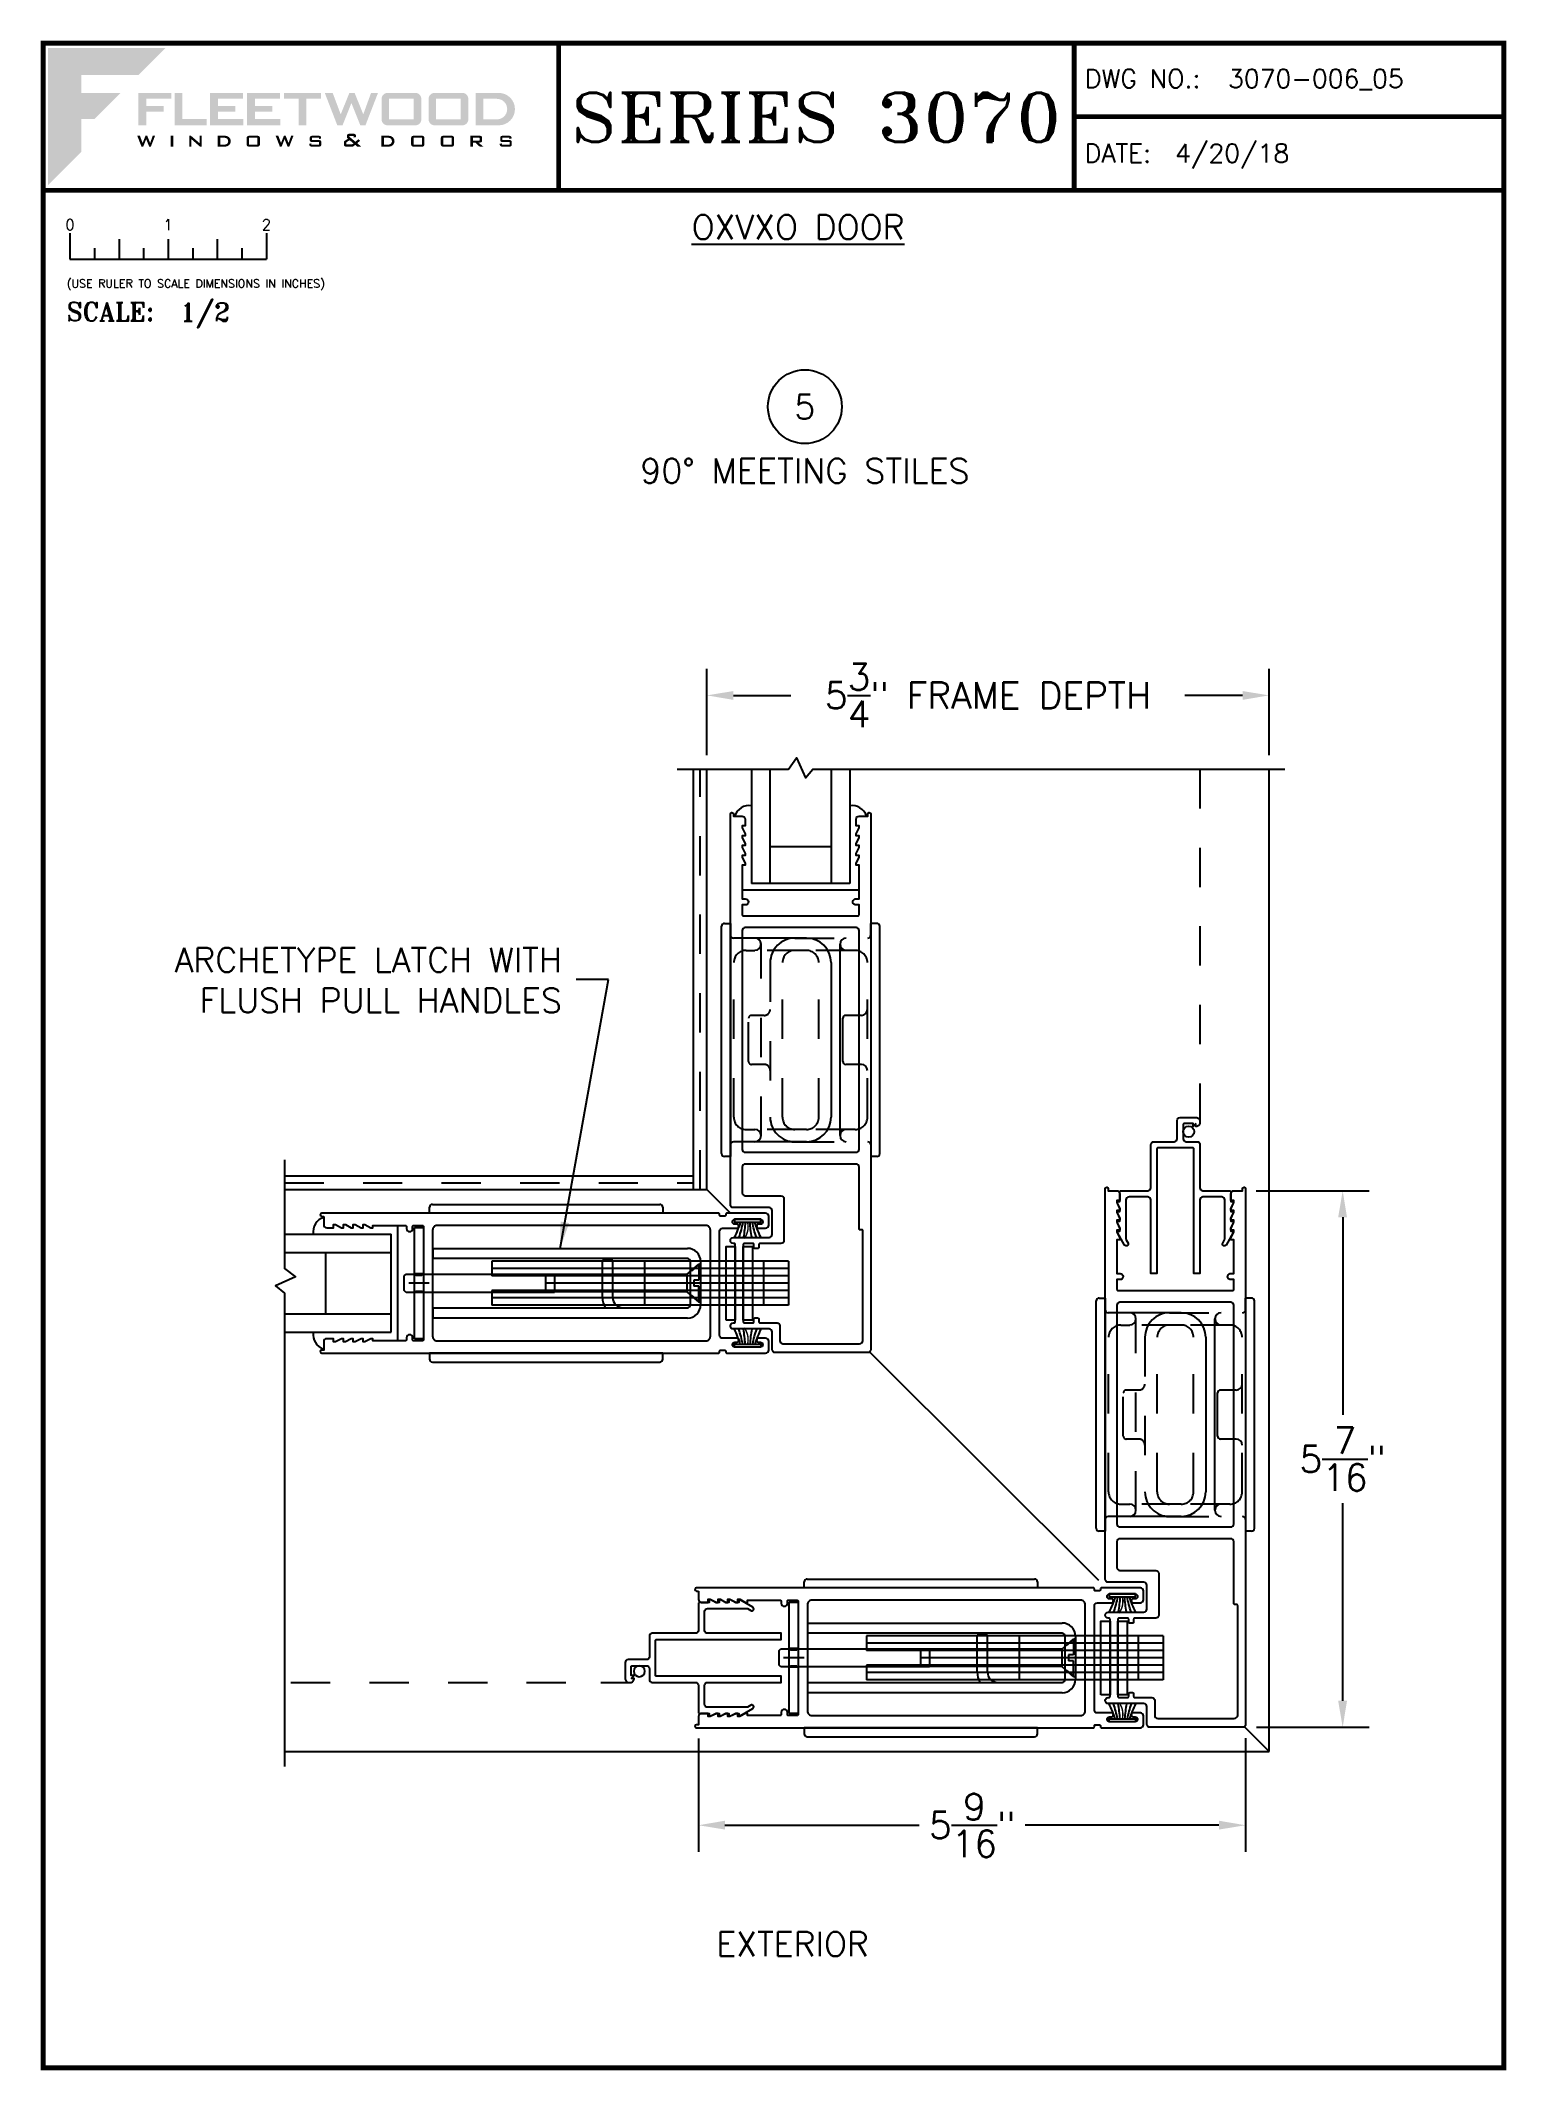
# Paper-space layout 'DETAIL 5' of a CAD drawing. Extents: x 0.3 to 7.8, y 0.1 to 10.4.
# The model-space entities are those that its viewports show. They can reach past a viewport. Long polylines and large blocks are cut down to what shows.
import ezdxf
from ezdxf.enums import TextEntityAlignment as Align

# ---------------------------------------------------------------- set-up
doc = ezdxf.new("R2010")
doc.units = 0
doc.header["$LTSCALE"] = 0.25
doc.header["$MEASUREMENT"] = 0
doc.linetypes.add('HIDDEN', pattern=[0.375, 0.25, -0.125])
doc.layers.get('0').update_dxf_attribs({"linetype": 'CONTINUOUS'})
doc.layers.get('DEFPOINTS').update_dxf_attribs({"color": 1, "linetype": 'CONTINUOUS'})
for name, color, linetype in [('DIM', 7, 'CONTINUOUS'), ('FLUSH_PULLS', 5, 'CONTINUOUS'), ('GLASS-VINYL', 7, 'CONTINUOUS'), ('MISC', 7, 'CONTINUOUS'), ('SASH', 5, 'CONTINUOUS'), ('SEAL', 7, 'CONTINUOUS'), ('SILL-PAN', 7, 'CONTINUOUS'), ('TEXT', 7, 'CONTINUOUS'), ('VENT', 5, 'CONTINUOUS')]:
    doc.layers.add(name, color=color, linetype=linetype)
doc.layers.add('VP', color=40, linetype='CONTINUOUS', plot=False)
doc.layers.get('VP').off()
doc.styles.add('ROMANS', font='romans')
doc.styles.add('ROMANT', font='romant')
doc.styles.add('SIMPLEX-094', font='simplex.shx', dxfattribs={"height": 0.094})
doc.styles.get("Standard").update_dxf_attribs({"font": 'simplex.shx'})
doc.dimstyles.new('ONE-HALF SCALE', dxfattribs={"dimscale": 0.75, "dimtxt": 0.18, "dimasz": 0.18, "dimexe": 0.18, "dimexo": 0.0938, "dimgap": 0.09, "dimtad": 0, "dimtih": 1, "dimtoh": 1, "dimdec": 4, "dimlfac": 2, "dimzin": 0, "dimdsep": 46, "dimlunit": 4, "dimtxsty": 'Standard', "dimcen": 0.09, "dimadec": 0, "dimazin": 0, "dimtfac": 1, "dimtdec": 4, "dimtofl": 0, "dimtmove": 0, "dimatfit": 3, "dimfxl": 0, "dimtolj": 1, "dimtzin": 0, "dimarcsym": 0})

# ---------------------------------------------------------------- blocks, each defined once
blk = doc.blocks.new('sectball')
blk.add_circle((0, 0), 0.125)
blk.add_attdef('NO', text='', height=0.062).set_placement((0, 0), align=Align.MIDDLE_CENTER)
for tag, p in [('LINE1', (0, -0.2588)), ('LINE2', (0, -0.3864)), ('LINE3', (0, -0.5214))]:
    blk.add_attdef(tag, text='', height=0.078).set_placement(p, align=Align.CENTER)
blk = doc.blocks.new('*D39')
at = {"layer": 'DEFPOINTS', "color": 0}
for p in [(6.419, 4.592), (6.93, 4.592), (6.42, 1.86)]:
    blk.add_point(p, dxfattribs=at)
at = {"layer": 'TEXT', "color": 0, "lineweight": -2}
for p, q in [((6.49, 4.592), (7.065, 4.592)), ((6.93, 4.457), (6.93, 3.451)), ((6.93, 1.995), (6.93, 3.001)), ((6.491, 1.86), (7.065, 1.86))]:
    blk.add_line(p, q, dxfattribs=at)
at = {"layer": 'TEXT', "color": 0}
for points in [[(6.907, 4.457), (6.952, 4.457), (6.93, 4.592)], [(6.907, 1.995), (6.952, 1.995), (6.93, 1.86)]]:
    blk.add_solid(points, dxfattribs=at)
at = {"layer": 'TEXT', "color": 0, "insert": (6.93, 3.226), "char_height": 0.135, "attachment_point": 5}
blk.add_mtext('\\A1;5{\\H1.000000x;\\S7/16;}"', dxfattribs=at)
blk = doc.blocks.new('*D40')
at = {"layer": 'DEFPOINTS', "color": 0}
for p in [(3.65, 1.873), (6.435, 1.875), (6.435, 1.361)]:
    blk.add_point(p, dxfattribs=at)
at = {"layer": 'TEXT', "color": 0, "lineweight": -2}
for p, q in [((3.65, 1.802), (3.65, 1.226)), ((6.435, 1.805), (6.435, 1.226)), ((3.785, 1.361), (4.773, 1.361)), ((6.3, 1.361), (5.313, 1.361))]:
    blk.add_line(p, q, dxfattribs=at)
at = {"layer": 'TEXT', "color": 0}
for points in [[(3.785, 1.384), (3.785, 1.339), (3.65, 1.361)], [(6.3, 1.384), (6.3, 1.339), (6.435, 1.361)]]:
    blk.add_solid(points, dxfattribs=at)
at = {"layer": 'TEXT', "color": 0, "insert": (5.043, 1.361), "char_height": 0.135, "attachment_point": 5}
blk.add_mtext('\\A1;5{\\H1.000000x;\\S9/16;}"', dxfattribs=at)
blk = doc.blocks.new('Fleetwood_Logo_6-10-15')
h = blk.add_hatch(color=154)
h.dxf.hatch_style = 1
h.paths.add_polyline_path([(0.2526, -0.0017), (0.0019, -0.0017), (0.0019, -0.2942), (0.0725, -0.2236), (0.0725, -0.1535), (0.1007, -0.1535), (0.1567, -0.0976), (0.0725, -0.0976), (0.0725, -0.0596), (0.1946, -0.0596)])
h = blk.add_hatch(color=251)
h.dxf.hatch_style = 1
h.paths.add_polyline_path([(0.2487, -0.1256), (0.2112, -0.1256), (0.2112, -0.1102), (0.2647, -0.1102), (0.2647, -0.0976), (0.1946, -0.0976), (0.1946, -0.1667), (0.2112, -0.1667), (0.2112, -0.1377), (0.2487, -0.1377)])
h = blk.add_hatch(color=251)
h.dxf.hatch_style = 1
h.paths.add_polyline_path([(0.2886, -0.0976), (0.272, -0.0976), (0.272, -0.1667), (0.3401, -0.1667), (0.3401, -0.1535), (0.2886, -0.1535)])
h = blk.add_hatch(color=251)
h.dxf.hatch_style = 1
h.paths.add_polyline_path([(0.4175, -0.0976), (0.3474, -0.0976), (0.3474, -0.1667), (0.4185, -0.1667), (0.4185, -0.1534), (0.364, -0.1534), (0.364, -0.1377), (0.4015, -0.1377), (0.4015, -0.1256), (0.364, -0.1256), (0.364, -0.1102), (0.4175, -0.1102)])
h = blk.add_hatch(color=251)
h.dxf.hatch_style = 1
h.paths.add_polyline_path([(0.4965, -0.0976), (0.4264, -0.0976), (0.4264, -0.1667), (0.4975, -0.1667), (0.4975, -0.1534), (0.443, -0.1534), (0.443, -0.1377), (0.4804, -0.1377), (0.4804, -0.1256), (0.443, -0.1256), (0.443, -0.1102), (0.4965, -0.1102)])
h = blk.add_hatch(color=251)
h.dxf.hatch_style = 1
h.paths.add_polyline_path([(0.5842, -0.0976), (0.5054, -0.0976), (0.5054, -0.1102), (0.5365, -0.1102), (0.5365, -0.1667), (0.5531, -0.1667), (0.5531, -0.1102), (0.5842, -0.1102)])
h = blk.add_hatch(color=251)
h.dxf.hatch_style = 1
h.paths.add_polyline_path([(0.6089, -0.0976), (0.5921, -0.0976), (0.6188, -0.1667), (0.63, -0.1667), (0.6489, -0.1192), (0.6679, -0.1667), (0.6789, -0.1667), (0.7056, -0.0976), (0.6908, -0.0976), (0.6742, -0.1433), (0.6558, -0.0976), (0.6446, -0.0976), (0.6261, -0.1433)])
h = blk.add_hatch(color=251)
h.dxf.hatch_style = 1
h.paths.add_polyline_path([(0.7853, -0.0976), (0.726, -0.0976, 0.414214), (0.7133, -0.1102), (0.7133, -0.154, 0.414214), (0.726, -0.1667), (0.7853, -0.1667, 0.414214), (0.798, -0.154), (0.798, -0.1102, 0.414214)])
h.paths.add_polyline_path([(0.7819, -0.1102), (0.7819, -0.154), (0.7294, -0.154), (0.7294, -0.1102)], flags=16)
h = blk.add_hatch(color=251)
h.dxf.hatch_style = 1
h.paths.add_polyline_path([(0.8856, -0.0976), (0.8262, -0.0976, 0.414214), (0.8136, -0.1102), (0.8136, -0.154, 0.414214), (0.8262, -0.1667), (0.8856, -0.1667, 0.414214), (0.8982, -0.154), (0.8982, -0.1102, 0.414214)])
h.paths.add_polyline_path([(0.8822, -0.1102), (0.8822, -0.154), (0.8296, -0.154), (0.8296, -0.1102)], flags=16)
h = blk.add_hatch(color=251)
h.dxf.hatch_style = 1
h.paths.add_polyline_path([(0.9632, -0.0976), (0.914, -0.0976), (0.914, -0.1667), (0.9632, -0.1667, 1)])
h.paths.add_polyline_path([(0.9301, -0.1102), (0.9593, -0.1102, -1), (0.9593, -0.154), (0.9301, -0.154)], flags=16)
h = blk.add_hatch(color=7)
h.dxf.hatch_style = 1
h.paths.add_polyline_path([(0.2301, -0.1891), (0.2251, -0.1891), (0.2196, -0.2043), (0.2134, -0.1891), (0.2097, -0.1891), (0.2035, -0.2043), (0.1978, -0.1891), (0.1922, -0.1891), (0.2011, -0.2121), (0.2048, -0.2121), (0.2112, -0.1963), (0.2175, -0.2121), (0.2212, -0.2121)])
h = blk.add_hatch(color=7)
h.dxf.hatch_style = 1
h.paths.add_polyline_path([(0.2691, -0.1891), (0.2637, -0.1891), (0.2637, -0.2118), (0.2637, -0.2121), (0.2691, -0.2121)])
h = blk.add_hatch(color=7)
h.dxf.hatch_style = 1
h.paths.add_polyline_path([(0.3077, -0.1964), (0.3259, -0.2121), (0.3298, -0.2121), (0.3298, -0.1891), (0.325, -0.1891), (0.325, -0.2047), (0.3067, -0.1891), (0.3029, -0.1891), (0.3029, -0.2121), (0.3077, -0.2121)])
h = blk.add_hatch(color=7)
h.dxf.hatch_style = 1
h.paths.add_polyline_path([(0.3801, -0.1891), (0.3637, -0.1891), (0.3637, -0.2121), (0.3801, -0.2121, 1)])
h.paths.add_polyline_path([(0.3691, -0.2079), (0.3691, -0.1933), (0.3788, -0.1933, -1), (0.3788, -0.2079)], flags=16)
h = blk.add_hatch(color=7)
h.dxf.hatch_style = 1
h.paths.add_polyline_path([(0.4537, -0.2079), (0.4537, -0.1933, 0.414214), (0.4495, -0.1891), (0.4297, -0.1891, 0.414214), (0.4255, -0.1933), (0.4255, -0.2079, 0.414214), (0.4297, -0.2121), (0.4495, -0.2121, 0.414214)])
h.paths.add_polyline_path([(0.4308, -0.2079), (0.4308, -0.1933), (0.4484, -0.1933), (0.4484, -0.2079)], flags=16)
h = blk.add_hatch(color=7)
h.dxf.hatch_style = 1
h.paths.add_polyline_path([(0.5253, -0.1891), (0.5203, -0.1891), (0.5148, -0.2043), (0.5087, -0.1891), (0.5049, -0.1891), (0.4988, -0.2043), (0.493, -0.1891), (0.4874, -0.1891), (0.4963, -0.2121), (0.5001, -0.2121), (0.5064, -0.1963), (0.5127, -0.2121), (0.5164, -0.2121)])
h = blk.add_hatch(color=7)
h.dxf.hatch_style = 1
h.paths.add_polyline_path([(0.5801, -0.1891), (0.5643, -0.1891, 0.414214), (0.56, -0.1933), (0.56, -0.1981, 0.414214), (0.5643, -0.2024), (0.58, -0.2024), (0.58, -0.2078), (0.5637, -0.2078), (0.5637, -0.2052), (0.5591, -0.2062), (0.5591, -0.2078, 0.414214), (0.5634, -0.2121), (0.5805, -0.2121, 0.414214), (0.5848, -0.2078), (0.5848, -0.2024, 0.414214), (0.5805, -0.1982), (0.5648, -0.1982), (0.5648, -0.193), (0.5798, -0.193), (0.5798, -0.1958), (0.5843, -0.1948), (0.5843, -0.1933, 0.414214)])
h = blk.add_hatch(color=7)
h.dxf.hatch_style = 1
h.paths.add_polyline_path([(0.645, -0.1913, -0.222262), (0.6447, -0.1906), (0.6447, -0.1892), (0.6535, -0.1892), (0.6535, -0.193), (0.6587, -0.1918), (0.6587, -0.189, 0.414214), (0.6544, -0.1847), (0.6437, -0.1847, 0.414214), (0.6394, -0.189), (0.6394, -0.1922, 0.222262), (0.6407, -0.1948), (0.6415, -0.1955), (0.6345, -0.1998, 0.260684), (0.6329, -0.2027), (0.6329, -0.2078, 0.414214), (0.6372, -0.2121), (0.6514, -0.2121, 0.17577), (0.6536, -0.2113), (0.657, -0.2085), (0.6614, -0.2121), (0.6699, -0.2121), (0.6613, -0.2049), (0.6676, -0.1997), (0.6637, -0.1964), (0.6574, -0.2017)])
h.paths.add_polyline_path([(0.6532, -0.2052), (0.6509, -0.2072, -0.17577), (0.6502, -0.2074), (0.6382, -0.2074), (0.6382, -0.2033, -0.260684), (0.6387, -0.2025), (0.6451, -0.1985)], flags=16)
h = blk.add_hatch(color=7)
h.dxf.hatch_style = 1
h.paths.add_polyline_path([(0.7294, -0.1891), (0.713, -0.1891), (0.713, -0.2121), (0.7294, -0.2121, 1)])
h.paths.add_polyline_path([(0.7184, -0.2079), (0.7184, -0.1933), (0.7281, -0.1933, -1), (0.7281, -0.2079)], flags=16)
h = blk.add_hatch(color=7)
h.dxf.hatch_style = 1
h.paths.add_polyline_path([(0.8045, -0.2079), (0.8045, -0.1933, 0.414214), (0.8003, -0.1891), (0.7805, -0.1891, 0.414214), (0.7763, -0.1933), (0.7763, -0.2079, 0.414214), (0.7805, -0.2121), (0.8003, -0.2121, 0.414214)])
h.paths.add_polyline_path([(0.7816, -0.2079), (0.7816, -0.1933), (0.7992, -0.1933), (0.7992, -0.2079)], flags=16)
h = blk.add_hatch(color=7)
h.dxf.hatch_style = 1
h.paths.add_polyline_path([(0.8678, -0.2079), (0.8678, -0.1933, 0.414214), (0.8636, -0.1891), (0.8438, -0.1891, 0.414214), (0.8396, -0.1933), (0.8396, -0.2079, 0.414214), (0.8438, -0.2121), (0.8636, -0.2121, 0.414214)])
h.paths.add_polyline_path([(0.8449, -0.2079), (0.8449, -0.1933), (0.8624, -0.1933), (0.8624, -0.2079)], flags=16)
h = blk.add_hatch(color=7)
h.dxf.hatch_style = 1
h.paths.add_polyline_path([(0.9277, -0.1993), (0.9277, -0.1933, 0.414214), (0.9235, -0.1891), (0.9028, -0.1891), (0.9028, -0.2121), (0.9082, -0.2121), (0.9082, -0.2035), (0.9131, -0.2035), (0.9224, -0.2121), (0.9303, -0.2121), (0.9197, -0.2035), (0.9235, -0.2035, 0.414214)])
h.paths.add_polyline_path([(0.9082, -0.1993), (0.9082, -0.1933), (0.9214, -0.1933, -0.414214), (0.9224, -0.1943), (0.9224, -0.1983, -0.414214), (0.9214, -0.1993)], flags=16)
h = blk.add_hatch(color=7)
h.dxf.hatch_style = 1
h.paths.add_polyline_path([(0.9867, -0.1982), (0.971, -0.1982), (0.971, -0.193), (0.9859, -0.193), (0.9859, -0.1958), (0.9905, -0.1948), (0.9905, -0.1933, 0.414214), (0.9863, -0.1891), (0.9705, -0.1891, 0.414214), (0.9662, -0.1933), (0.9662, -0.1981, 0.414214), (0.9705, -0.2024), (0.9862, -0.2024), (0.9862, -0.2078), (0.9699, -0.2078), (0.9699, -0.2052), (0.9653, -0.2062), (0.9653, -0.2078, 0.414214), (0.9696, -0.2121), (0.9867, -0.2121, 0.414214), (0.991, -0.2078), (0.991, -0.2024, 0.414214)])
blk = doc.blocks.new('A-SIZE_P')
at = {"const_width": 0.025}
blk.add_lwpolyline([(0.313, 0.125), (7.751, 0.125), (7.751, 10.437), (0.313, 10.437)], close=True, dxfattribs=at)
for points in [[(2.938, 10.437), (2.938, 9.687)], [(5.563, 10.437), (5.563, 9.687)], [(5.563, 10.062), (7.751, 10.062)], [(0.313, 9.687), (7.751, 9.687)]]:
    blk.add_lwpolyline(points, dxfattribs=at)
at = {"xscale": 2.387023416083395, "yscale": 2.387023416083395, "zscale": 2.387023416083395}
blk.add_blockref('Fleetwood_Logo_6-10-15', (0.334, 10.416), dxfattribs=at)
for s, style, p in [('DWG NO.:', 'SIMPLEX-094', (5.617, 10.209)), ('DATE:', 'SIMPLEX-094', (5.616, 9.829)), ('SCALE:', 'ROMANT', (0.433, 9.022))]:
    blk.add_text(s, height=0.094, dxfattribs=dict(style=style)).set_placement(p)
for tag, p, style in [('DWG_NO', (6.346, 10.209), 'SIMPLEX-094'), ('DATE', (6.077, 9.829), 'SIMPLEX-094'), ('SCALE', (1.011, 9.02), 'ROMANT')]:
    blk.add_attdef(tag, p, '', height=0.094, dxfattribs=dict(style=style))
for tag, height, style, width, p, p2 in [('DWG_NO_F', 0.094, 'SIMPLEX-094', 1.745692, (6.347, 10.209), (7.683, 10.209)), ('PRODUCT', 0.25, 'ROMANT', 1.390728, (3.001, 9.934), (5.5, 9.934))]:
    blk.add_attdef(tag, text='', height=height, dxfattribs=dict(style=style, width=width)).set_placement(p, p2, align=Align.FIT)
blk = doc.blocks.new('Half')
for p, q in [((0.137, -0.219), (0.137, -0.35)), ((0.262, -0.294), (0.262, -0.35)), ((0.387, -0.249), (0.387, -0.35)), ((0.512, -0.294), (0.512, -0.35)), ((0.637, -0.249), (0.637, -0.35)), ((0.762, -0.294), (0.762, -0.35)), ((0.887, -0.249), (0.887, -0.35)), ((1.012, -0.294), (1.012, -0.35)), ((1.137, -0.219), (1.137, -0.35)), ((0.137, -0.35), (1.137, -0.35))]:
    blk.add_line(p, q)
for s, p in [('0', (0.137, -0.219)), ('1', (0.637, -0.219)), ('2', (1.137, -0.219))]:
    blk.add_text(s, height=0.055).set_placement(p, align=Align.BOTTOM_CENTER)
at = {"style": 'ROMANS'}
blk.add_text('(USE RULER TO SCALE DIMENSIONS IN INCHES)', height=0.04115, dxfattribs=at).set_placement((0.12, -0.495))
blk = doc.blocks.new('*D66')
at = {"layer": 'DEFPOINTS', "color": 0}
for p in [(6.555, 7.115), (3.693, 6.74), (6.555, 6.74)]:
    blk.add_point(p, dxfattribs=at)
at = {"layer": 'DIM', "color": 0, "lineweight": -2}
for p, q in [((3.693, 6.81), (3.693, 7.25)), ((6.555, 6.81), (6.555, 7.25)), ((3.828, 7.115), (4.121, 7.115)), ((6.42, 7.115), (6.127, 7.115))]:
    blk.add_line(p, q, dxfattribs=at)
at = {"layer": 'DIM', "color": 0}
for points in [[(3.828, 7.137), (3.828, 7.092), (3.693, 7.115)], [(6.42, 7.137), (6.42, 7.092), (6.555, 7.115)]]:
    blk.add_solid(points, dxfattribs=at)
at = {"layer": 'DIM', "color": 0, "insert": (5.124, 7.115), "char_height": 0.135, "attachment_point": 5}
blk.add_mtext('\\A1;5{\\H1.000000x;\\S3/4;}" FRAME DEPTH', dxfattribs=at)
blk = doc.blocks.new('3766 SCREEN ADAPTER')
blk.add_line((0.25, 1.836), (0.25, 1.544))
blk.add_lwpolyline([(0.21, 1.528), (0.18, 1.498), (0.18, 1.528), (0.09, 1.528, 0.414214), (0.08, 1.518), (0.08, 1.373, 0.414214), (0.11, 1.343), (0.22, 1.343, -0.414214), (0.25, 1.313), (0.25, 0.873, 0.414214), (0.28, 0.843), (0.555, 0.843, -0.414214), (0.565, 0.833), (0.565, 0.733), (0.59, 0.733), (0.59, 0.718), (0.565, 0.663), (0.565, 0.633), (0.59, 0.633), (0.59, 0.618), (0.565, 0.563), (0.565, 0.533), (0.59, 0.533), (0.59, 0.518), (0.565, 0.463), (0.565, 0.433), (0.59, 0.433), (0.59, 0.418), (0.517, 0.291, -1), (0.482, 0.311), (0.502, 0.345, 0.131652), (0.503, 0.35), (0.503, 0.75, 0.414214), (0.472, 0.781), (0.28, 0.781, 0.414214), (0.25, 0.751), (0.25, 0), (0.188, 0), (0.188, 1.271, 0.414214), (0.178, 1.281), (-0.178, 1.281, 0.414214), (-0.188, 1.271), (-0.188, 0), (-0.25, 0), (-0.25, 0.751, 0.414214), (-0.28, 0.781), (-0.472, 0.781, 0.414214), (-0.503, 0.75), (-0.503, 0.35, 0.131652), (-0.502, 0.345), (-0.482, 0.311, -1), (-0.517, 0.291), (-0.59, 0.418), (-0.59, 0.433), (-0.565, 0.433), (-0.565, 0.463), (-0.59, 0.518), (-0.59, 0.533), (-0.565, 0.533), (-0.565, 0.563), (-0.59, 0.618), (-0.59, 0.633), (-0.565, 0.633), (-0.565, 0.663), (-0.59, 0.718), (-0.59, 0.733), (-0.565, 0.733), (-0.565, 0.833, -0.414214), (-0.555, 0.843), (-0.28, 0.843, 0.414214), (-0.25, 0.873), (-0.25, 1.313, -0.414214), (-0.22, 1.343), (-0.012, 1.343, 0.414214), (0.018, 1.373), (0.018, 1.56, -0.414214), (0.048, 1.59), (0.21, 1.59, -0.414214), (0.25, 1.55), (0.25, 1.538, -0.414214), (0.21, 1.498)], format="xyb", close=True)
blk.add_circle((0.136, 1.446), 0.0563)
blk = doc.blocks.new('A$C38BD2A69')
at = {"layer": 'FLUSH_PULLS'}
for p, q in [((0, 0.03), (0, 2.345)), ((0.03, 2.375), (0.09, 2.375)), ((0.09, 2.375), (0.09, 0)), ((0.865, 2.225), (0.12, 2.225)), ((1.115, 1.975), (1.115, 0.4)), ((0.09, 0), (0.03, 0)), ((0.865, 0.15), (0.12, 0.15))]:
    blk.add_line(p, q, dxfattribs=at)
at = {"layer": 'FLUSH_PULLS', "linetype": 'HIDDEN'}
for p, q in [((0.25, 2.1), (0.34, 2.1)), ((0.865, 2.1), (0.34, 2.1)), ((0.403, 0.213), (0.403, 2.163)), ((0.125, 0.4), (0.125, 1.975)), ((0.99, 0.4), (0.99, 1.975)), ((0.25, 0.275), (0.34, 0.275)), ((0.865, 0.275), (0.34, 0.275))]:
    blk.add_line(p, q, dxfattribs=at)
at = {"layer": 'FLUSH_PULLS'}
for centre, radius, start, end in [((0.03, 2.345), 0.03, 90, 180), ((0.12, 2.255), 0.03, 180, 270), ((0.34, 2.163), 0.0625, 0, 90), ((0.34, 2.163), 0.0625, 270, 0), ((0.865, 1.975), 0.25, 0, 90), ((0.34, 0.213), 0.0625, 0, 90), ((0.34, 0.213), 0.0625, 270, 360), ((0.865, 0.4), 0.25, 270, 0), ((0.03, 0.03), 0.03, 180, 270), ((0.12, 0.12), 0.03, 90, 180)]:
    blk.add_arc(centre, radius, start, end, dxfattribs=at)
at = {"layer": 'FLUSH_PULLS', "linetype": 'HIDDEN'}
for centre, start, end in [((0.25, 1.975), 90, 180), ((0.865, 1.975), 0, 90), ((0.25, 0.4), 180, 270), ((0.865, 0.4), 270, 0)]:
    blk.add_arc(centre, 0.125, start, end, dxfattribs=at)
blk = doc.blocks.new('A$C1E0F2519')
at = {"layer": 'FLUSH_PULLS'}
for p, q in [((1.245, 2.255), (1.245, 2.375)), ((1.305, 2.375), (1.245, 2.375)), ((1.335, 0.03), (1.335, 2.345)), ((0.932, 0.213), (0.932, 2.163)), ((1.245, 0.12), (1.245, 0)), ((1.305, 0), (1.245, 0))]:
    blk.add_line(p, q, dxfattribs=at)
at = {"layer": 'FLUSH_PULLS', "linetype": 'HIDDEN'}
for p, q in [((0.47, 2.225), (1.215, 2.225)), ((1.085, 2.1), (0.47, 2.1)), ((0.995, 2.1), (0.995, 2.1)), ((0.22, 1.975), (0.22, 0.4)), ((0.345, 0.4), (0.345, 1.975)), ((1.21, 0.4), (1.21, 1.975)), ((1.085, 0.275), (0.47, 0.275)), ((0.995, 0.275), (0.995, 0.275)), ((0.47, 0.15), (1.215, 0.15))]:
    blk.add_line(p, q, dxfattribs=at)
at = {"layer": 'FLUSH_PULLS', "linetype": 'HIDDEN', "ltscale": 0.5}
for p, q in [((0, 0.968), (0, 1.408)), ((0.16, 1.438), (0.03, 1.438)), ((0.16, 0.938), (0.03, 0.938))]:
    blk.add_line(p, q, dxfattribs=at)
at = {"layer": 'FLUSH_PULLS', "ltscale": 0.5}
for p, q in [((0.96, 0.968), (0.96, 1.408)), ((1.15, 1.438), (0.99, 1.438)), ((1.15, 0.938), (0.99, 0.938))]:
    blk.add_line(p, q, dxfattribs=at)
at = {"layer": 'FLUSH_PULLS'}
for centre, radius, start, end in [((1.305, 2.345), 0.03, 0, 90), ((0.995, 2.163), 0.0625, 90, 180), ((0.995, 2.163), 0.0625, 180, 270), ((1.215, 2.255), 0.03, 270, 0), ((0.995, 0.213), 0.0625, 90, 180), ((0.995, 0.213), 0.0625, 180, 270), ((1.215, 0.12), 0.03, 0, 90), ((1.215, 0.12), 0.03, 0, 90), ((1.305, 0.03), 0.03, 270, 0)]:
    blk.add_arc(centre, radius, start, end, dxfattribs=at)
at = {"layer": 'FLUSH_PULLS', "linetype": 'HIDDEN'}
for centre, radius, start, end in [((0.47, 1.975), 0.25, 90, 180), ((0.47, 1.975), 0.125, 90, 180), ((1.085, 1.975), 0.125, 0, 90), ((0.47, 0.4), 0.25, 180, 270), ((0.47, 0.4), 0.125, 180, 270), ((1.085, 0.4), 0.125, 270, 0)]:
    blk.add_arc(centre, radius, start, end, dxfattribs=at)
at = {"layer": 'FLUSH_PULLS', "linetype": 'HIDDEN', "ltscale": 0.5}
for centre, radius, start, end in [((0.16, 1.498), 0.06, 270, 0), ((0.03, 1.408), 0.03, 90, 180), ((0.03, 0.968), 0.03, 180, 270), ((0.16, 0.878), 0.06, 0, 90)]:
    blk.add_arc(centre, radius, start, end, dxfattribs=at)
at = {"layer": 'FLUSH_PULLS', "ltscale": 0.5}
for centre, radius, start, end in [((1.15, 1.498), 0.06, 270, 0), ((0.99, 1.408), 0.03, 90, 180), ((0.99, 0.968), 0.03, 180, 270), ((1.15, 0.878), 0.06, 0, 90)]:
    blk.add_arc(centre, radius, start, end, dxfattribs=at)
blk = doc.blocks.new('3771 CORNER LEAD STILE')
for points in [[(0.932, -0.038), (0.932, 0.69, -0.414214), (0.992, 0.75), (1.48, 0.75, -0.414214), (1.54, 0.69), (1.54, -0.04, 0.414214), (1.6, -0.1), (9.515, -0.1), (9.555, -0.1, 0.999996), (9.555, -0.036), (9.515, -0.036), (9.515, 0.138, 0.414214), (9.453, 0.2), (9.315, 0.2), (9.315, 0.14), (9.275, 0.14), (9.155, 0.2), (9.115, 0.2), (9.115, 0.14), (9.075, 0.14), (8.955, 0.2), (8.915, 0.2), (8.915, 0.14), (8.875, 0.14), (8.755, 0.2), (8.715, 0.2), (8.715, 0.14), (8.675, 0.14), (8.555, 0.2), (8.515, 0.2), (8.515, 0.14), (7.829, 0.14), (7.829, 0.204, 0.999996), (7.705, 0.204), (7.705, 0.14), (7.505, 0.14, -0.414214), (7.485, 0.16), (7.485, 2.5, -0.414214), (7.505, 2.52), (7.705, 2.52), (7.705, 2.456, 1.000005), (7.829, 2.456), (7.829, 2.52), (8.515, 2.52), (8.515, 2.46), (8.555, 2.46), (8.675, 2.52), (8.715, 2.52), (8.715, 2.46), (8.755, 2.46), (8.875, 2.52), (8.915, 2.52), (8.915, 2.46), (8.955, 2.46), (9.075, 2.52), (9.115, 2.52), (9.115, 2.46), (9.155, 2.46), (9.275, 2.52), (9.315, 2.52), (9.315, 2.46), (9.453, 2.46, 0.414214), (9.515, 2.522), (9.515, 2.696), (9.555, 2.696, 1), (9.555, 2.76), (-1.353, 2.76, 0.414214), (-1.413, 2.7), (-1.413, 0.81, 0.414214), (-1.353, 0.75), (-0.992, 0.75, -0.414214), (-0.932, 0.69), (-0.932, -0.038, 1), (-0.808, -0.038), (-0.808, -0.02, -0.414214), (-0.788, 0), (0.788, 0, -0.414214), (0.808, -0.02), (0.808, -0.038, 1)], [(0.788, 0.48), (0.728, 0.48, 0.414214), (0.708, 0.46), (0.708, 0.4, 0.414214), (0.728, 0.38), (0.788, 0.38, -0.414214), (0.808, 0.36), (0.808, 0.18, -0.414214), (0.788, 0.16), (-0.788, 0.16, -0.414214), (-0.808, 0.18), (-0.808, 0.36, -0.414214), (-0.788, 0.38), (-0.728, 0.38, 0.414214), (-0.708, 0.4), (-0.708, 0.46, 0.414214), (-0.728, 0.48), (-0.788, 0.48, -0.414214), (-0.808, 0.5), (-0.808, 0.85, 0.414214), (-0.868, 0.91), (-1.173, 0.91, -0.414214), (-1.233, 0.97), (-1.233, 2.53, -0.381225), (-1.173, 2.6), (1.067, 2.6, -0.414214), (1.087, 2.58), (1.087, 2.54, 0.414214), (1.107, 2.52), (2.367, 2.52, -0.414214), (2.427, 2.46), (2.427, 0.2, -0.414214), (2.367, 0.14), (1.84, 0.14, -0.414214), (1.78, 0.2), (1.78, 0.93, 0.414214), (1.72, 0.99), (0.868, 0.99, 0.414214), (0.808, 0.93), (0.808, 0.5, -0.414214)], [(2.727, 0.14, -0.414214), (2.667, 0.2), (2.667, 2.46, -0.414214), (2.727, 2.52), (7.185, 2.52, -0.414214), (7.245, 2.46), (7.245, 0.2, -0.414214), (7.185, 0.14)]]:
    blk.add_lwpolyline(points, format="xyb", close=True)
blk = doc.blocks.new('*U83')
for centre, radius, start, end in [((-0.303, 1.135), 1.112, 287.4409, 295.9325), ((-0.19, 1.188), 1.16, 280.9256, 288.7507), ((-0.031, 1.124), 1.102, 273.1709, 281.1969), ((-0.031, -1.124), 1.102, 78.8031, 86.8291), ((-0.19, -1.188), 1.16, 71.2493, 79.0744), ((-0.303, -1.135), 1.112, 64.0675, 72.5591)]:
    blk.add_arc(centre, radius, start, end)
at = {"layer": 'SEAL'}
blk.add_lwpolyline([(0, -0.135), (0, 0.135), (0.03, 0.135), (0.03, -0.135)], close=True, dxfattribs=at)
at = {"layer": 'SEAL', "const_width": 0.015}
blk.add_lwpolyline([(0.03, 0, 0.219791), (0.196, 0.034)], format="xyb", dxfattribs=at)
at = {"flags": 9}
for tag, p in [('MANUFACTURER_PART_#', (0, -0.199)), ('FLEETWOOD_PART_#', (-0.001, -0.249))]:
    blk.add_attdef(tag, p, '', height=0.0312, dxfattribs=at)
blk = doc.blocks.new('Archetype_Latch_for_3707')
for p, q in [((-2.954, 0.713), (-2.954, 0.773)), ((-0.579, 0.713), (-2.954, 0.713)), ((-2.924, 0.803), (-0.609, 0.803)), ((-0.579, 0.773), (-0.579, 0.713)), ((-3.106, -0.568), (-3.106, 0.568)), ((-3.106, 0.568), (-3.016, 0.568)), ((-3.016, 0.568), (-3.016, -0.568)), ((-2.918, 0.25), (-2.918, 0.355)), ((-2.918, 0.355), (-0.328, 0.355)), ((-0.328, 0.25), (-2.918, 0.25)), ((0.7, 0.225), (-2.32, 0.225)), ((-2.32, 0.225), (-2.32, 0.075)), ((-1.193, 0.235), (-1.088, 0.235)), ((-1.193, -0.145), (-1.193, 0.235)), ((-1.088, -0.145), (-1.088, 0.235)), ((-0.762, -0.225), (-0.762, 0.225)), ((-0.298, -0.22), (-0.298, 0.22)), ((-0.193, 0.22), (-0.193, -0.22)), ((0.45, -0.225), (0.45, 0.225)), ((0.7, 0.225), (0.7, -0.225)), ((-3.211, 0.075), (-3.193, 0.093)), ((-3.211, -0.075), (-3.211, 0.075)), ((-3.193, 0.093), (-1.68, 0.093)), ((0.7, 0.15), (-2.32, 0.15)), ((0.7, 0.075), (-2.32, 0.075)), ((-1.768, -0.075), (-1.768, 0.075)), ((0.7, 0), (-1.768, 0)), ((-1.68, 0.093), (-1.68, -0.093)), ((-0.332, 0.089), (-1.68, 0.089)), ((-0.332, 0.089), (-0.211, 0.193)), ((-0.332, 0.089), (-0.332, -0.089)), ((-0.264, 0.03), (-0.264, -0.03)), ((-0.211, 0.03), (-0.264, 0.03)), ((-0.211, 0.193), (-0.211, 0.03)), ((-3.193, -0.093), (-3.211, -0.075)), ((-1.68, -0.093), (-3.193, -0.093)), ((0.7, -0.075), (-2.32, -0.075)), ((-2.32, -0.075), (-2.32, -0.225)), ((0.7, -0.15), (-2.32, -0.15)), ((-0.332, -0.089), (-1.68, -0.089)), ((-0.332, -0.089), (-0.211, -0.192)), ((-0.211, -0.03), (-0.264, -0.03)), ((-0.211, -0.192), (-0.211, -0.03)), ((-2.918, -0.355), (-2.918, -0.25)), ((-2.918, -0.25), (-0.328, -0.25)), ((-0.328, -0.355), (-2.918, -0.355)), ((0.7, -0.225), (-2.32, -0.225)), ((-0.328, -0.355), (-0.983, -0.355)), ((-3.016, -0.568), (-3.106, -0.568)), ((-0.579, -0.713), (-2.954, -0.713)), ((-2.954, -0.713), (-2.954, -0.773)), ((-2.924, -0.803), (-0.609, -0.803)), ((-0.579, -0.773), (-0.579, -0.713))]:
    blk.add_line(p, q)
at = {"ltscale": 0.5}
for p, q in [((-3.016, 0.095), (-3.106, 0.095)), ((-3.106, 0.095), (-3.091, 0.08)), ((-3.031, 0.08), (-3.091, 0.08)), ((-3.016, 0.095), (-3.031, 0.08)), ((-0.193, 0.205), (-0.286, 0.125)), ((-3.091, -0.08), (-3.106, -0.095)), ((-3.016, -0.095), (-3.106, -0.095)), ((-3.091, -0.08), (-3.031, -0.08)), ((-3.031, -0.08), (-3.016, -0.095)), ((-0.286, -0.125), (-0.193, -0.205))]:
    blk.add_line(p, q, dxfattribs=at)
at = {"ltscale": 0.3}
blk.add_line((-2.956, 0), (-3.166, 0), dxfattribs=at)
for centre, radius, start, end in [((-2.924, 0.773), 0.03, 90, 180), ((-0.609, 0.773), 0.03, 0, 90), ((-0.328, 0.22), 0.135, 0, 90), ((-0.328, 0.22), 0.03, 360, 90), ((-0.983, -0.145), 0.21, 180, 210), ((-0.983, -0.145), 0.105, 180, 270), ((-0.328, -0.22), 0.03, 270, 360), ((-0.328, -0.22), 0.135, 270, 0), ((-2.924, -0.773), 0.03, 180, 270), ((-0.609, -0.773), 0.03, 270, 360)]:
    blk.add_arc(centre, radius, start, end)
blk = doc.blocks.new('3707_Lock_Stile_Archetype_Female_Yoke_wLatch')
for points in [[(-4.031, 0.681), (-4.031, 0.596, 0.414214), (-4, 0.565), (-3.931, 0.565), (-3.931, 0.597), (-3.911, 0.597), (-3.851, 0.565), (-3.831, 0.565), (-3.831, 0.597), (-3.811, 0.597), (-3.751, 0.565), (-3.731, 0.565), (-3.731, 0.597), (-3.711, 0.597), (-3.651, 0.565), (-3.631, 0.565), (-3.631, 0.597), (-3.611, 0.597), (-3.551, 0.565), (-3.531, 0.565), (-3.531, 0.588), (-3.198, 0.588, -0.414214), (-3.188, 0.578), (-3.188, 0.556, 1), (-3.126, 0.556), (-3.126, 0.578, -0.414214), (-3.116, 0.588), (-3.026, 0.588, -0.414214), (-3.016, 0.578), (-3.016, -0.578, -0.414214), (-3.026, -0.588), (-3.116, -0.588, -0.414214), (-3.126, -0.578), (-3.126, -0.556, 1), (-3.188, -0.556), (-3.188, -0.578, -0.414214), (-3.198, -0.588), (-3.531, -0.588), (-3.531, -0.565), (-3.551, -0.565), (-3.611, -0.597), (-3.631, -0.597), (-3.631, -0.565), (-3.651, -0.565), (-3.711, -0.597), (-3.731, -0.597), (-3.731, -0.565), (-3.751, -0.565), (-3.811, -0.597), (-3.831, -0.597), (-3.831, -0.565), (-3.851, -0.565), (-3.911, -0.597), (-3.931, -0.597), (-3.931, -0.565), (-4, -0.565, 0.414214), (-4.031, -0.596), (-4.031, -0.681), (-4.051, -0.681, 1), (-4.051, -0.713), (-0.01, -0.713, 0.414214), (0, -0.703), (0, -0.692, -0.414214), (0.01, -0.682), (0.053, -0.682, -0.414214), (0.062, -0.692), (0.062, -0.703, 0.414214), (0.073, -0.713), (0.469, -0.713, 0.414214), (0.5, -0.682), (0.5, -0.592, 0.414214), (0.469, -0.561), (0.395, -0.561, 1.000009), (0.395, -0.601), (0.415, -0.601, -1), (0.415, -0.651), (0.155, -0.651, -1), (0.155, -0.601), (0.175, -0.601, 1.000009), (0.175, -0.561), (0.031, -0.561, -0.414214), (0, -0.53), (0, 0.53, -0.414214), (0.031, 0.561), (0.175, 0.561, 1.000009), (0.175, 0.601), (0.155, 0.601, -1), (0.155, 0.651), (0.415, 0.651, -1), (0.415, 0.601), (0.395, 0.601, 1.000009), (0.395, 0.561), (0.469, 0.561, 0.414214), (0.5, 0.592), (0.5, 0.682, 0.414214), (0.469, 0.713), (0.073, 0.713, 0.414214), (0.062, 0.703), (0.062, 0.692, -0.414214), (0.053, 0.682), (0.01, 0.682, -0.414214), (0, 0.692), (0, 0.703, 0.414214), (-0.01, 0.713), (-4.051, 0.713, 1), (-4.051, 0.681)], [(-2.922, 0.542), (-2.922, -0.542, 0.414214), (-2.876, -0.588), (-0.14, -0.588, 0.414214), (-0.094, -0.542), (-0.094, 0.542, 0.414214), (-0.14, 0.588), (-2.876, 0.588, 0.414214)]]:
    blk.add_lwpolyline(points, format="xyb", close=True)
blk.add_blockref('Archetype_Latch_for_3707', (0, 0))
at = {"layer": 'SEAL', "xscale": -1, "rotation": 90}
blk.add_blockref('*U83', (0.285, 0.651), dxfattribs=at)
at = {"layer": 'SEAL', "rotation": 90.00000000000001}
blk.add_blockref('*U83', (0.285, -0.651), dxfattribs=at)

msp = doc.modelspace()

# ---------------------------------------------------------------- linework, layer by layer
at = {"color": 5, "linetype": 'HIDDEN'}
for p, q in [((15.142, 2.893), (15.142, -0.407)), ((5.886, -6.408), (9.042, -6.408))]:
    msp.add_line(p, q, dxfattribs=at)
at = {"color": 7}
for points in [[(5.562, -1.087), (5.562, -2.192), (5.677, -2.276), (5.473, -2.368), (5.562, -2.442), (5.562, -7.264)], [(5.82, -1.087), (5.82, -2.192), (5.934, -2.276), (5.73, -2.368), (5.82, -2.442), (5.82, -7.264)]]:
    msp.add_lwpolyline(points, dxfattribs=at)
for points in [[(10.317, -2.717), (10.317, -1.967), (10.411, -1.967), (10.411, -2.717)], [(10.491, -2.717), (10.491, -1.967), (10.585, -1.967), (10.585, -2.717)], [(14.133, -6.533), (14.133, -5.783), (14.227, -5.783), (14.227, -6.533)], [(14.307, -6.533), (14.307, -5.783), (14.401, -5.783), (14.401, -6.533)]]:
    msp.add_lwpolyline(points, close=True)
at = {"layer": 'GLASS-VINYL', "color": 7}
for p, q in [((10.576, 2.895), (10.576, 1.728)), ((10.763, 2.895), (10.763, 1.728)), ((11.388, 2.895), (11.388, 1.728)), ((11.576, 2.895), (11.576, 1.728)), ((11.388, 2.103), (10.763, 2.103)), ((10.481, 1.663), (11.671, 1.663)), ((11.576, 1.728), (10.576, 1.728)), ((5.82, -1.842), (6.907, -1.842)), ((6.907, -2.842), (6.907, -1.842)), ((6.972, -1.747), (6.972, -2.937)), ((5.82, -2.03), (6.907, -2.03)), ((6.242, -2.655), (6.242, -2.03)), ((5.82, -2.655), (6.907, -2.655)), ((5.82, -2.842), (6.907, -2.842))]:
    msp.add_line(p, q, dxfattribs=at)
at = {"layer": 'GLASS-VINYL'}
for points in [[(9.82, 3.152), (10.951, 3.152), (11.035, 3.267), (11.126, 3.063), (11.201, 3.152), (16.008, 3.152)], [(9.82, 2.895), (10.951, 2.895), (11.035, 3.009), (11.126, 2.805), (11.201, 2.895), (16.008, 2.895)]]:
    msp.add_lwpolyline(points, dxfattribs=at)
at = {"layer": 'GLASS-VINYL', "color": 7}
for centre, start, end in [((10.551, 2.37), 80.7597, 162.6458), ((11.6, 2.37), 17.3542, 99.2403), ((6.265, -1.818), 107.3542, 189.2403), ((6.265, -2.867), 170.7597, 252.6458)]:
    msp.add_arc(centre, 0.153, start, end, dxfattribs=at)
at = {"layer": 'MISC'}
for p, q in [((10.363, -1.629), (10.122, -1.388)), ((14.111, -5.369), (11.776, -3.042)), ((15.846, -7.112), (15.592, -6.858))]:
    msp.add_line(p, q, dxfattribs=at)
at = {"layer": 'SILL-PAN'}
for p, q in [((9.983, 2.895), (9.983, -1.388)), ((10.122, -1.388), (10.122, 2.895)), ((15.846, -7.112), (15.846, 2.895)), ((5.82, -1.249), (9.983, -1.249)), ((5.82, -1.388), (10.122, -1.388)), ((5.82, -7.112), (15.846, -7.112))]:
    msp.add_line(p, q, dxfattribs=at)
at = {"layer": 'SILL-PAN', "linetype": 'HIDDEN'}
for p, q in [((10.052, -1.388), (10.052, 2.895)), ((5.82, -1.319), (9.983, -1.319))]:
    msp.add_line(p, q, dxfattribs=at)

# ---------------------------------------------------------------- block references
at = {"layer": 'FLUSH_PULLS'}
for name, p in [('A$C38BD2A69', (10.271, -1.052)), ('A$C1E0F2519', (10.546, -1.052)), ('A$C38BD2A69', (14.087, -4.868)), ('A$C1E0F2519', (14.362, -4.868))]:
    msp.add_blockref(name, p, dxfattribs=at)
at = {"layer": 'SASH'}
msp.add_blockref('3766 SCREEN ADAPTER', (14.892, -2.244), dxfattribs=at)
at = {"layer": 'SASH', "xscale": -1, "rotation": 90}
msp.add_blockref('3766 SCREEN ADAPTER', (10.879, -6.158), dxfattribs=at)
at = {"layer": 'VENT', "xscale": -0.5, "yscale": 0.5, "zscale": 0.5, "rotation": 270}
for p in [(10.411, -2.342), (14.227, -6.158)]:
    msp.add_blockref('3771 CORNER LEAD STILE', p, dxfattribs=at)
at = {"layer": 'VENT'}
for p in [(10.251, -2.342), (14.067, -6.158)]:
    msp.add_blockref('3707_Lock_Stile_Archetype_Female_Yoke_wLatch', p, dxfattribs=at)

psp = doc.layouts.new('DETAIL 5')

# ---------------------------------------------------------------- block references
at = {"layer": 'DIM'}
ref = psp.add_blockref('A-SIZE_P', (0, 0), dxfattribs=at)
ref.add_attrib('DATE', '4/20/18', (6.077412, 9.828844), dxfattribs={"layer": '0', "height": 0.094, "style": 'SIMPLEX-094'})
ref.add_attrib('SCALE', '1/2', (1.011009, 9.020349), dxfattribs={"layer": '0', "height": 0.094, "style": 'ROMANT'})
ref.add_attrib('PRODUCT', 'SERIES 3070', dxfattribs={"layer": '0', "height": 0.25, "style": 'ROMANT', "width": 0.981308}).set_placement((3.0005, 9.933516), (5.5005, 9.933516), align=Align.FIT)
ref.add_attrib('DWG_NO', '3070-006_05', (6.346342, 10.208791), dxfattribs={"layer": '0', "height": 0.094, "style": 'SIMPLEX-094'})
psp.add_blockref('Half', (0.313, 9.687), dxfattribs=at)
at = {"layer": 'TEXT'}
ref = psp.add_blockref('sectball', (4.191776, 8.58514), dxfattribs=dict(at, xscale=1.504000000000005, yscale=1.504000000000005, zscale=1.504000000000005))
ref.add_attrib('NO', '5', dxfattribs={"layer": '0', "height": 0.125}).set_placement((4.191776, 8.58514), align=Align.MIDDLE_CENTER)
ref.add_attrib('LINE1', '90%%D MEETING STILES', dxfattribs={"layer": '0', "height": 0.125}).set_placement((4.191776, 8.195863), align=Align.CENTER)

# ---------------------------------------------------------------- texts
psp.add_text('EXTERIOR', height=0.124, dxfattribs=at).set_placement((4.129276, 0.693861), align=Align.CENTER)
at = {"layer": 'TEXT', "char_height": 0.124}
for s, insert, width, attachment_point in [('{\\LOXVXO DOOR}', (4.157, 9.4995), 1.514, 5), ('ARCHETYPE LATCH WITH\\PFLUSH PULL HANDLES', (2.954594, 5.664562), 2.44766145, 6)]:
    psp.add_mtext(s, dxfattribs=dict(at, insert=insert, width=width, attachment_point=attachment_point))

# ---------------------------------------------------------------- dimensions: what is measured, and where the dimension line sits
at = {"layer": 'DIM'}
dim = psp.add_linear_dim(base=(6.55495, 7.114781), p1=(3.69295, 6.739781), p2=(6.55495, 6.739781), text='<> FRAME DEPTH', dimstyle='ONE-HALF SCALE', dxfattribs=at)
dim.commit()
dim.dimension.update_dxf_attribs({"geometry": '*D66', "text_midpoint": (5.12395, 7.114781), "dimtype": 160})
at = {"layer": 'TEXT'}
dim = psp.add_linear_dim(base=(6.92995, 4.592073), p1=(6.42045, 1.860073), p2=(6.41945, 4.592073), angle=90, dimstyle='ONE-HALF SCALE', dxfattribs=at)
dim.commit()
dim.dimension.update_dxf_attribs({"geometry": '*D39', "text_midpoint": (6.92995, 3.226073), "dimtype": 160})
dim = psp.add_linear_dim(base=(6.43545, 1.361256), p1=(3.649968, 1.872758), p2=(6.43545, 1.875073), dimstyle='ONE-HALF SCALE', dxfattribs=at)
dim.commit()
dim.dimension.update_dxf_attribs({"geometry": '*D40', "text_midpoint": (5.042709, 1.361256), "dimtype": 160})

# ---------------------------------------------------------------- leaders
psp.add_leader([(2.945886, 4.298758), (3.191066, 5.667784), (3.026515, 5.667784)], dimstyle='ONE-HALF SCALE', dxfattribs=at)

# ---------------------------------------------------------------- viewports
at = {"layer": 'VP'}
psp.add_viewport(center=(4.120562, 4.138782), size=(5.268005, 5.3386437), view_center_point=(10.976954, -2.307204), view_height=10.6772874, dxfattribs=at)

doc.saveas('drawing.dxf')
